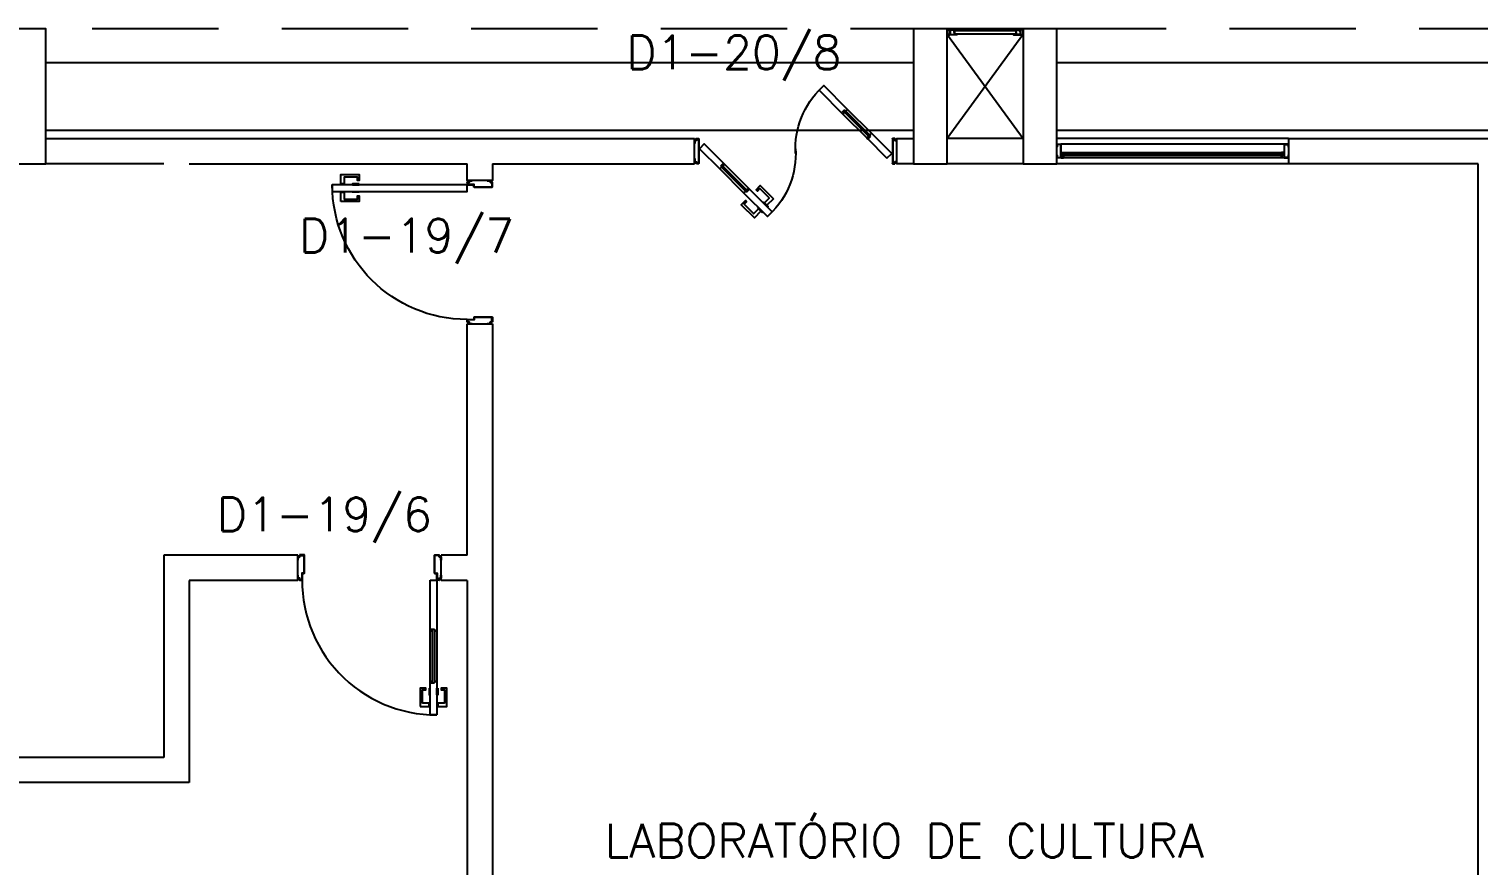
# Model space of a CAD drawing. Header units: millimetres. Extents: x 2801 to 3319, y 1187 to 1422.
# Drawn here: x 3064.27 to 3072.87, y 1256.11 to 1261.07 of the extents above; entities that cross this region are included whole.
import ezdxf

# ---------------------------------------------------------------- set-up
doc = ezdxf.new("R2010")
doc.units = ezdxf.units.MM
doc.linetypes.add('HIDDEN', pattern=[0.375, 0.25, -0.125])
for name, color, linetype in [('AR-ALV', 2, 'Continuous'), ('AR-ESQ', 1, 'Continuous'), ('AR-ESTC', 3, 'Continuous'), ('AR-PEITORIL', 1, 'Continuous'), ('AR-PORTA', 1, 'Continuous'), ('AR-PROJ', 1, 'HIDDEN'), ('AR-SHAFT', 1, 'Continuous'), ('DT-ESQ-BAGUETE-C', 2, 'Continuous'), ('DT-ESQ-BAGUETE-V', 1, 'Continuous'), ('DT-ESQ-CHAPA DOBRADA-V', 1, 'Continuous'), ('DT-ESQ-MARCO-V', 1, 'Continuous'), ('DT-ESQ-PERFIL CADEIRA-C', 2, 'Continuous'), ('DT-ESQ-PERFIL CADEIRA-V', 1, 'Continuous'), ('DT-ESQ-PERFIL U-C', 2, 'Continuous'), ('DT-ESQ-VENEZIANA-C', 2, 'Continuous'), ('DT-ESQ-VENEZIANA-V', 2, 'Continuous'), ('DT-ESQ-VIDRO-C', 2, 'Continuous'), ('ENDEREÇO', 2, 'Continuous'), ('maçaneta', 1, 'Continuous'), ('mov', 1, 'Continuous'), ('PM-PERFIL U-C', 2, 'Continuous'), ('PM-VIDRO', 1, 'Continuous'), ('pm1', 2, 'Continuous'), ('pm2', 2, 'Continuous'), ('TEXTO', 2, 'Continuous')]:
    doc.layers.add(name, color=color, linetype=linetype)
doc.styles.add('UNB-100', font='simplex.shx', dxfattribs={"height": 0.2})
doc.styles.add('UNB1-100', font='simplex.shx', dxfattribs={"height": 0.2})

# ---------------------------------------------------------------- blocks, each defined once
blk = doc.blocks.new('EF01-P')
at = {"layer": 'DT-ESQ-BAGUETE-C', "ltscale": 0.1}
for points in [[(0.0015, 0.035), (0.015, 0.035), (0.015, 0.0335), (0.0015, 0.0335), (0.0015, 0.005), (0.015, 0.005), (0.015, 0.0035), (0.0015, 0.0035, -0.414214), (0, 0.005), (0, 0.0335, -0.414214)], [(0.4485, 0.035), (0.435, 0.035), (0.435, 0.0335), (0.4485, 0.0335), (0.4485, 0.005), (0.435, 0.005), (0.435, 0.0035), (0.4485, 0.0035, 0.414214), (0.45, 0.005), (0.45, 0.0335, 0.414214)]]:
    blk.add_lwpolyline(points, format="xyb", close=True, dxfattribs=at)
at = {"layer": 'DT-ESQ-PERFIL CADEIRA-C', "color": 2, "ltscale": 0.1}
for points in [[(0.01, 0.0015), (0.01, 0.003), (0.0015, 0.003, 1), (0.0015, 0), (0.015, 0, 0.414214), (0.0165, 0.0015), (0.0165, 0.0335), (0.043, 0.0335)], [(0.407, 0.0065), (0.432, 0.0065), (0.432, 0.0165), (0.4335, 0.0165), (0.4335, 0.0065, -0.414214), (0.432, 0.005), (0.407, 0.005), (0.3935, 0.005, -1), (0.3935, 0.008), (0.407, 0.008), (0.407, 0.02), (0.407, 0.032), (0.3935, 0.032, -1), (0.3935, 0.035), (0.407, 0.035), (0.4335, 0.035, -0.414214), (0.435, 0.0335), (0.435, 0.0015), (0.4485, 0.0015)]]:
    blk.add_lwpolyline(points, format="xyb", dxfattribs=at)
at = {"layer": 'DT-ESQ-PERFIL CADEIRA-C', "ltscale": 0.1}
for points in [[(0.043, 0.0065), (0.018, 0.0065), (0.018, 0.0165), (0.0165, 0.0165), (0.0165, 0.0065, 0.414214), (0.018, 0.005), (0.043, 0.005), (0.0565, 0.005, 1), (0.0565, 0.008), (0.043, 0.008), (0.043, 0.02), (0.043, 0.032), (0.0565, 0.032, 1), (0.0565, 0.035), (0.043, 0.035), (0.0165, 0.035, 0.414214), (0.015, 0.0335), (0.015, 0.0015), (0.0015, 0.0015)], [(0.0415, 0.02), (0.0415, 0.032, -0.414214), (0.043, 0.0335), (0.0565, 0.0335)], [(0.0415, 0.02), (0.0415, 0.008, 0.414214), (0.043, 0.0065), (0.0565, 0.0065)], [(0.4085, 0.02), (0.4085, 0.032, 0.414214), (0.407, 0.0335), (0.3935, 0.0335)], [(0.4085, 0.02), (0.4085, 0.008, -0.414214), (0.407, 0.0065), (0.3935, 0.0065)], [(0.44, 0.0015), (0.44, 0.003), (0.4485, 0.003, -1), (0.4485, 0), (0.435, 0, -0.414214), (0.4335, 0.0015), (0.4335, 0.0335), (0.407, 0.0335)]]:
    blk.add_lwpolyline(points, format="xyb", dxfattribs=at)
at = {"layer": 'DT-ESQ-PERFIL CADEIRA-V', "ltscale": 0.1}
blk.add_line((0.015, 0), (0.435, 0), dxfattribs=at)
at = {"layer": 'DT-ESQ-VENEZIANA-C', "ltscale": 0.1}
for p, q in [((0.043, 0.0105), (0.407, 0.0105)), ((0.043, 0.009), (0.407, 0.009))]:
    blk.add_line(p, q, dxfattribs=at)
at = {"layer": 'DT-ESQ-VENEZIANA-V', "ltscale": 0.1}
blk.add_line((0.043, 0.031), (0.407, 0.031), dxfattribs=at)
blk = doc.blocks.new('EF06A-P')
at = {"layer": 'DT-ESQ-BAGUETE-C', "ltscale": 0.1}
for points in [[(0.039, -0.05), (0.0255, -0.05), (0.0255, -0.0485), (0.039, -0.0485), (0.039, -0.0365), (0.0255, -0.0365), (0.0255, -0.035), (0.039, -0.035, -0.414214), (0.0405, -0.0365), (0.0405, -0.0485, -0.414214)], [(1.336, -0.05), (1.3495, -0.05), (1.3495, -0.0485), (1.336, -0.0485), (1.336, -0.0365), (1.3495, -0.0365), (1.3495, -0.035), (1.336, -0.035, 0.414214), (1.3345, -0.0365), (1.3345, -0.0485, 0.414214)]]:
    blk.add_lwpolyline(points, format="xyb", close=True, dxfattribs=at)
at = {"layer": 'DT-ESQ-BAGUETE-V', "ltscale": 0.1}
blk.add_line((1.336, -0.05), (0.039, -0.05), dxfattribs=at)
at = {"layer": 'DT-ESQ-CHAPA DOBRADA-V', "ltscale": 0.1}
blk.add_line((1.335, -0.067), (0.04, -0.067), dxfattribs=at)
at = {"layer": 'DT-ESQ-MARCO-V', "ltscale": 0.1}
for p, q in [((0.0235, -0.035), (1.3515, -0.035)), ((0.0235, -0.115), (1.3515, -0.115))]:
    blk.add_line(p, q, dxfattribs=at)
at = {"layer": 'DT-ESQ-PERFIL U-C', "ltscale": 0.1}
for points in [[(0.025, -0.0655), (0.025, -0.0655, 0.414214), (0.0235, -0.067), (0.0235, -0.1135), (0.0015, -0.1135), (0.0015, -0.1), (0, -0.1), (0, -0.1135, 0.414214), (0.0015, -0.115), (0.0235, -0.115, 0.414214), (0.025, -0.1135), (0.025, -0.067), (0.04, -0.067, 1), (0.04, -0.064), (0.025, -0.064), (0.025, -0.0365, 0.414214), (0.0235, -0.035), (0.0015, -0.035, 0.414214), (0, -0.0365), (0, -0.05), (0.0015, -0.05), (0.0015, -0.0365), (0.0235, -0.0365), (0.0235, -0.064, 0.414214), (0.025, -0.0655), (0.04, -0.0655)], [(1.35, -0.0655), (1.35, -0.0655, -0.414214), (1.3515, -0.067), (1.3515, -0.1135), (1.3735, -0.1135), (1.3735, -0.1), (1.375, -0.1), (1.375, -0.1135, -0.414214), (1.3735, -0.115), (1.3515, -0.115, -0.414214), (1.35, -0.1135), (1.35, -0.067), (1.335, -0.067, -1), (1.335, -0.064), (1.35, -0.064), (1.35, -0.0365, -0.414214), (1.3515, -0.035), (1.3735, -0.035, -0.414214), (1.375, -0.0365), (1.375, -0.05), (1.3735, -0.05), (1.3735, -0.0365), (1.3515, -0.0365), (1.3515, -0.064, -0.414214), (1.35, -0.0655), (1.335, -0.0655)]]:
    blk.add_lwpolyline(points, format="xyb", dxfattribs=at)
at = {"layer": 'DT-ESQ-VIDRO-C', "ltscale": 0.1}
blk.add_lwpolyline([(0.027, -0.062), (0.027, -0.052), (1.348, -0.052), (1.348, -0.062)], close=True, dxfattribs=at)
blk = doc.blocks.new('PM3V')
at = {"layer": 'maçaneta'}
for points in [[(0.02, 0.9), (-0.035, 0.9), (-0.035, 0.79), (0, 0.79), (0, 0.8), (-0.02, 0.8), (-0.02, 0.8785, -0.414214), (-0.0185, 0.88), (0.02, 0.88)], [(0.125, 0.9), (0.07, 0.9), (0.07, 0.88), (0.1085, 0.88, -0.414214), (0.11, 0.8785), (0.11, 0.8), (0.09, 0.8), (0.09, 0.79), (0.125, 0.79)]]:
    blk.add_lwpolyline(points, format="xyb", close=True, dxfattribs=at)
for points in [[(0.02, 0.79), (0.02, 0.83), (0.025, 0.83), (0.025, 0.79)], [(0.07, 0.79), (0.07, 0.83), (0.065, 0.83), (0.065, 0.79)]]:
    blk.add_lwpolyline(points, close=True, dxfattribs=at)
at = {"layer": 'mov'}
blk.add_arc((0.025, 0.15), 0.8, 356.84716, 90, dxfattribs=at)
at = {"layer": 'PM-PERFIL U-C'}
for p, q in [((0, 0.12), (0, 0.1385)), ((0.002, 0.12), (0, 0.12)), ((0.0015, 0.14), (0.01, 0.14)), ((0.002, 0.138), (0.002, 0.12)), ((0.0105, 0.138), (0.002, 0.138)), ((0.01, 0.14), (0.01, 0.1485)), ((0.0115, 0.15), (0.0235, 0.15)), ((0.012, 0.148), (0.012, 0.1395)), ((0.023, 0.148), (0.012, 0.148)), ((0.023, 0.1085), (0.023, 0.148)), ((0.038, 0.107), (0.0245, 0.107)), ((0.025, 0.1485), (0.025, 0.109)), ((0.0385, 0.109), (0.025, 0.109)), ((0.038, 0.107), (0.038, 0.002)), ((0.04, 0.1075), (0.04, 0.0015)), ((0.81, 0.1075), (0.81, 0.0015)), ((0.8115, 0.109), (0.825, 0.109)), ((0.812, 0.107), (0.8255, 0.107)), ((0.812, 0.107), (0.812, 0.002)), ((0.825, 0.1485), (0.825, 0.109)), ((0.8385, 0.15), (0.8265, 0.15)), ((0.827, 0.148), (0.838, 0.148)), ((0.827, 0.1085), (0.827, 0.148)), ((0.838, 0.148), (0.838, 0.1395)), ((0.8395, 0.138), (0.848, 0.138)), ((0.84, 0.14), (0.84, 0.1485)), ((0.8485, 0.14), (0.84, 0.14)), ((0.848, 0.138), (0.848, 0.12)), ((0.848, 0.12), (0.85, 0.12)), ((0.85, 0.12), (0.85, 0.1385)), ((0, 0.03), (0.002, 0.03)), ((0, 0.0115), (0, 0.03)), ((0.01, 0.01), (0.0015, 0.01)), ((0.002, 0.03), (0.002, 0.012)), ((0.002, 0.012), (0.0105, 0.012)), ((0.01, 0.0015), (0.01, 0.01)), ((0.0385, 0), (0.0115, 0)), ((0.012, 0.0105), (0.012, 0.002)), ((0.012, 0.002), (0.038, 0.002)), ((0.8115, 0), (0.8385, 0)), ((0.838, 0.002), (0.812, 0.002)), ((0.838, 0.0105), (0.838, 0.002)), ((0.848, 0.012), (0.8395, 0.012)), ((0.84, 0.0015), (0.84, 0.01)), ((0.84, 0.01), (0.8485, 0.01)), ((0.85, 0.03), (0.848, 0.03)), ((0.848, 0.03), (0.848, 0.012)), ((0.85, 0.0115), (0.85, 0.03))]:
    blk.add_line(p, q, dxfattribs=at)
for centre, start, end in [((0.0015, 0.1385), 90, 180), ((0.0115, 0.1485), 90, 180), ((0.0105, 0.1395), 270, 0), ((0.0245, 0.1085), 180, 270), ((0.0235, 0.1485), 360, 90), ((0.0385, 0.1075), 0, 90), ((0.8115, 0.1075), 90, 180), ((0.8265, 0.1485), 90, 180), ((0.8255, 0.1085), 270, 0), ((0.8395, 0.1395), 180, 270), ((0.8385, 0.1485), 0, 90), ((0.8485, 0.1385), 0, 90), ((0.0015, 0.0115), 180, 270), ((0.0115, 0.0015), 180, 270), ((0.0105, 0.0105), 0, 90), ((0.0385, 0.0015), 269.93864, 0), ((0.8115, 0.0015), 180, 270.06136), ((0.8395, 0.0105), 90, 180), ((0.8385, 0.0015), 270, 0), ((0.8485, 0.0115), 270, 0)]:
    blk.add_arc(centre, 0.0015, start, end, dxfattribs=at)
at = {"layer": 'PM-VIDRO'}
for p, q in [((0.04, 0.45), (0.04, 0.75)), ((0.05, 0.75), (0.05, 0.45))]:
    blk.add_line(p, q, dxfattribs=at)
at = {"layer": 'pm1'}
for p, q in [((0.025, 0.95), (0.065, 0.95)), ((0.025, 0.75), (0.025, 0.95)), ((0.065, 0.95), (0.065, 0.76)), ((0.04, 0.75), (0.025, 0.75)), ((0.065, 0.76), (0.04, 0.76)), ((0.04, 0.75), (0.04, 0.76)), ((0.05, 0.76), (0.05, 0.75)), ((0.065, 0.75), (0.05, 0.75)), ((0.065, 0.76), (0.065, 0.75)), ((0.025, 0.15), (0.025, 0.45)), ((0.04, 0.45), (0.025, 0.45)), ((0.04, 0.44), (0.04, 0.45)), ((0.065, 0.44), (0.04, 0.44)), ((0.065, 0.45), (0.05, 0.45)), ((0.05, 0.45), (0.05, 0.44)), ((0.065, 0.45), (0.065, 0.44)), ((0.065, 0.44), (0.065, 0.15)), ((0.065, 0.15), (0.025, 0.15))]:
    blk.add_line(p, q, dxfattribs=at)
at = {"layer": 'pm2'}
for p, q in [((0.025, 0.45), (0.025, 0.75)), ((0.065, 0.75), (0.065, 0.45)), ((0.025, 0.15), (0.025, 0.109)), ((0.025, 0.109), (0.035, 0.109)), ((0.8252, 0.109), (0.8152, 0.109)), ((0.8152, 0), (0.8402, 0)), ((0.8402, 0.01), (0.8502, 0.01)), ((0.8402, 0), (0.8402, 0.01))]:
    blk.add_line(p, q, dxfattribs=at)
blk = doc.blocks.new('PM7B')
at = {"layer": 'maçaneta'}
for points in [[(0.7317, -0.2081), (0.7706, -0.247), (0.7848, -0.2329), (0.7576, -0.2056, -0.414214), (0.7576, -0.2035), (0.8131, -0.148), (0.8272, -0.1622), (0.8343, -0.1551), (0.8095, -0.1303)], [(0.806, -0.2824), (0.8449, -0.3213), (0.9227, -0.2435), (0.8979, -0.2187), (0.8908, -0.2258), (0.905, -0.2399), (0.8495, -0.2954, -0.414214), (0.8474, -0.2954), (0.8201, -0.2682)], [(0.8449, -0.3213), (0.806, -0.2824), (0.8201, -0.2682), (0.8474, -0.2954, 0.414214), (0.8495, -0.2954), (0.905, -0.2399), (0.8908, -0.2258), (0.8979, -0.2187), (0.9227, -0.2435)]]:
    blk.add_lwpolyline(points, format="xyb", close=True, dxfattribs=at)
for points in [[(0.7918, -0.2258), (0.7636, -0.2541), (0.7671, -0.2576), (0.7954, -0.2293)], [(0.7918, -0.2258), (0.7636, -0.2541), (0.7671, -0.2576), (0.7954, -0.2293)], [(0.8272, -0.2612), (0.7989, -0.2894), (0.7954, -0.2859), (0.8237, -0.2576)], [(0.8272, -0.2612), (0.7989, -0.2894), (0.7954, -0.2859), (0.8237, -0.2576)]]:
    blk.add_lwpolyline(points, close=True, dxfattribs=at)
at = {"layer": 'mov'}
for centre, start, end in [((0.0994, 0.0888), 356.80287, 46.39924), ((1.1006, 0.0612), 176.80287, 226.39924)]:
    blk.add_arc(centre, 0.5014, start, end, dxfattribs=at)
at = {"layer": 'PM-PERFIL U-C'}
for p, q in [((0, 0.12), (0, 0.1385)), ((0.002, 0.12), (0, 0.12)), ((0.0015, 0.14), (0.01, 0.14)), ((0.0105, 0.138), (0.002, 0.138)), ((0.002, 0.138), (0.002, 0.12)), ((0.01, 0.14), (0.01, 0.1485)), ((0.0115, 0.15), (0.0235, 0.15)), ((0.023, 0.148), (0.012, 0.148)), ((0.012, 0.148), (0.012, 0.1395)), ((0.023, 0.148), (0.023, 0.002)), ((0.025, 0.1485), (0.025, 0.0015)), ((1.175, 0.1485), (1.175, 0.0015)), ((1.1885, 0.15), (1.1765, 0.15)), ((1.177, 0.148), (1.188, 0.148)), ((1.177, 0.148), (1.177, 0.002)), ((1.188, 0.148), (1.188, 0.1395)), ((1.1895, 0.138), (1.198, 0.138)), ((1.19, 0.14), (1.19, 0.1485)), ((1.1985, 0.14), (1.19, 0.14)), ((1.198, 0.138), (1.198, 0.12)), ((1.198, 0.12), (1.2, 0.12)), ((1.2, 0.12), (1.2, 0.1385)), ((0, 0.0115), (0, 0.03)), ((0, 0.03), (0.002, 0.03)), ((0.01, 0.01), (0.0015, 0.01)), ((0.002, 0.03), (0.002, 0.012)), ((0.002, 0.012), (0.0105, 0.012)), ((0.01, 0.0015), (0.01, 0.01)), ((0.0235, 0), (0.0115, 0)), ((0.012, 0.0105), (0.012, 0.002)), ((0.012, 0.002), (0.023, 0.002)), ((1.1765, 0), (1.1885, 0)), ((1.188, 0.002), (1.177, 0.002)), ((1.188, 0.0105), (1.188, 0.002)), ((1.198, 0.012), (1.1895, 0.012)), ((1.19, 0.01), (1.1985, 0.01)), ((1.19, 0.0015), (1.19, 0.01)), ((1.198, 0.03), (1.198, 0.012)), ((1.2, 0.03), (1.198, 0.03)), ((1.2, 0.0115), (1.2, 0.03))]:
    blk.add_line(p, q, dxfattribs=at)
for centre, start, end in [((0.0015, 0.1385), 90, 180), ((0.0115, 0.1485), 90, 180), ((0.0105, 0.1395), 270, 0), ((0.0235, 0.1485), 0, 90), ((1.1765, 0.1485), 90, 180), ((1.1895, 0.1395), 180, 270), ((1.1885, 0.1485), 0, 90), ((1.1985, 0.1385), 0, 90), ((0.0015, 0.0115), 180, 270), ((0.0115, 0.0015), 180, 270), ((0.0105, 0.0105), 0, 90), ((0.0235, 0.0015), 269.93864, 0), ((1.1765, 0.0015), 180, 270.06136), ((1.1895, 0.0105), 90, 180), ((1.1885, 0.0015), 270, 0), ((1.1985, 0.0115), 270, 0)]:
    blk.add_arc(centre, 0.0015, start, end, dxfattribs=at)
at = {"layer": 'PM-VIDRO'}
for p, q in [((0.1607, 0.1707), (0.3021, 0.3122)), ((0.3092, 0.3051), (0.1677, 0.1637)), ((0.8908, -0.1551), (1.0323, -0.0137)), ((1.0393, -0.0207), (0.8979, -0.1622))]:
    blk.add_line(p, q, dxfattribs=at)
at = {"layer": 'pm1'}
for p, q in [((0.3021, 0.3122), (0.2915, 0.3228)), ((0.3021, 0.3122), (0.3092, 0.3192)), ((0.3268, 0.3016), (0.3092, 0.3192)), ((0.3162, 0.3122), (0.3092, 0.3051)), ((0.3198, 0.2945), (0.3092, 0.3051)), ((0.3268, 0.3016), (0.3198, 0.2945)), ((0.0296, 0.0609), (0.1501, 0.1813)), ((0.1501, 0.1813), (0.1607, 0.1707)), ((0.1783, 0.1531), (0.0579, 0.0326)), ((0.1536, 0.1637), (0.1607, 0.1707)), ((0.1713, 0.146), (0.1536, 0.1637)), ((0.1677, 0.1637), (0.1607, 0.1566)), ((0.1677, 0.1637), (0.1783, 0.1531)), ((0.1783, 0.1531), (0.1713, 0.146)), ((0.0579, 0.0326), (0.0296, 0.0609)), ((1.0217, -0.0031), (1.0287, 0.004)), ((1.0287, 0.004), (1.0464, -0.0137)), ((1.0323, -0.0137), (1.0393, -0.0066)), ((1.0464, -0.0137), (1.0393, -0.0207)), ((0.8732, -0.1516), (0.8802, -0.1445)), ((0.8732, -0.1516), (0.8908, -0.1692)), ((0.8802, -0.1445), (0.8908, -0.1551)), ((0.8838, -0.1622), (0.8908, -0.1551)), ((0.8979, -0.1622), (0.8908, -0.1692)), ((0.8979, -0.1622), (0.9085, -0.1728))]:
    blk.add_line(p, q, dxfattribs=at)
for points in [[(0.2915, 0.3228), (0.4329, 0.4642), (0.4612, 0.4359), (0.3198, 0.2945)], [(1.0323, -0.0137), (1.0217, -0.0031), (1.1421, 0.1174), (1.1704, 0.0891), (1.0499, -0.0313), (1.0393, -0.0207)], [(0.9085, -0.1728), (0.7671, -0.3142), (0.7388, -0.2859), (0.8732, -0.1516)]]:
    blk.add_lwpolyline(points, dxfattribs=at)
at = {"layer": 'pm2'}
for p, q in [((0.1501, 0.1813), (0.2915, 0.3228)), ((0.3198, 0.2945), (0.1783, 0.1531)), ((0.8802, -0.1445), (1.0217, -0.0031)), ((1.0499, -0.0313), (0.9085, -0.1728))]:
    blk.add_line(p, q, dxfattribs=at)
blk = doc.blocks.new('PM3')
at = {"layer": 'maçaneta'}
for points in [[(0.02, 0.825), (-0.035, 0.825), (-0.035, 0.715), (0, 0.715), (0, 0.725), (-0.02, 0.725), (-0.02, 0.8035, -0.414214), (-0.0185, 0.805), (0.02, 0.805)], [(0.125, 0.825), (0.07, 0.825), (0.07, 0.805), (0.1085, 0.805, -0.414214), (0.11, 0.8035), (0.11, 0.725), (0.09, 0.725), (0.09, 0.715), (0.125, 0.715)]]:
    blk.add_lwpolyline(points, format="xyb", close=True, dxfattribs=at)
for points in [[(0.02, 0.715), (0.02, 0.755), (0.025, 0.755), (0.025, 0.715)], [(0.07, 0.715), (0.07, 0.755), (0.065, 0.755), (0.065, 0.715)]]:
    blk.add_lwpolyline(points, close=True, dxfattribs=at)
at = {"layer": 'mov'}
blk.add_arc((0.025, 0.075), 0.8, 0, 90, dxfattribs=at)
at = {"layer": 'PM-PERFIL U-C'}
for p, q in [((0, 0.045), (0, 0.0635)), ((0.002, 0.045), (0, 0.045)), ((0.0015, 0.065), (0.01, 0.065)), ((0.002, 0.063), (0.002, 0.045)), ((0.0105, 0.063), (0.002, 0.063)), ((0.01, 0.065), (0.01, 0.0735)), ((0.0115, 0.075), (0.0235, 0.075)), ((0.012, 0.073), (0.012, 0.0645)), ((0.023, 0.073), (0.012, 0.073)), ((0.023, 0.0335), (0.023, 0.073)), ((0.038, 0.032), (0.0245, 0.032)), ((0.025, 0.0735), (0.025, 0.034)), ((0.0385, 0.034), (0.025, 0.034)), ((0.038, 0.032), (0.038, -0.073)), ((0.04, 0.0325), (0.04, -0.0735)), ((0.81, 0.0325), (0.81, -0.0735)), ((0.8115, 0.034), (0.825, 0.034)), ((0.812, 0.032), (0.8255, 0.032)), ((0.812, 0.032), (0.812, -0.073)), ((0.825, 0.0735), (0.825, 0.034)), ((0.8385, 0.075), (0.8265, 0.075)), ((0.827, 0.073), (0.838, 0.073)), ((0.827, 0.0335), (0.827, 0.073)), ((0.838, 0.073), (0.838, 0.0645)), ((0.8395, 0.063), (0.848, 0.063)), ((0.84, 0.065), (0.84, 0.0735)), ((0.8485, 0.065), (0.84, 0.065)), ((0.848, 0.063), (0.848, 0.045)), ((0.848, 0.045), (0.85, 0.045)), ((0.85, 0.045), (0.85, 0.0635)), ((0, -0.045), (0.002, -0.045)), ((0, -0.0635), (0, -0.045)), ((0.01, -0.065), (0.0015, -0.065)), ((0.002, -0.045), (0.002, -0.063)), ((0.002, -0.063), (0.0105, -0.063)), ((0.01, -0.0735), (0.01, -0.065)), ((0.0385, -0.075), (0.0115, -0.075)), ((0.012, -0.0645), (0.012, -0.073)), ((0.012, -0.073), (0.038, -0.073)), ((0.8115, -0.075), (0.8385, -0.075)), ((0.838, -0.073), (0.812, -0.073)), ((0.838, -0.0645), (0.838, -0.073)), ((0.848, -0.063), (0.8395, -0.063)), ((0.84, -0.0735), (0.84, -0.065)), ((0.84, -0.065), (0.8485, -0.065)), ((0.85, -0.045), (0.848, -0.045)), ((0.848, -0.045), (0.848, -0.063)), ((0.85, -0.0635), (0.85, -0.045))]:
    blk.add_line(p, q, dxfattribs=at)
for centre, start, end in [((0.0015, 0.0635), 90, 180), ((0.0115, 0.0735), 90, 180), ((0.0105, 0.0645), 270, 0), ((0.0245, 0.0335), 180, 270), ((0.0235, 0.0735), 360, 90), ((0.0385, 0.0325), 0, 90), ((0.8115, 0.0325), 90, 180), ((0.8265, 0.0735), 90, 180), ((0.8255, 0.0335), 270, 0), ((0.8395, 0.0645), 180, 270), ((0.8385, 0.0735), 0, 90), ((0.8485, 0.0635), 0, 90), ((0.0015, -0.0635), 180, 270), ((0.0115, -0.0735), 180, 270), ((0.0105, -0.0645), 0, 90), ((0.0385, -0.0735), 269.93864, 0), ((0.8115, -0.0735), 180, 270.06136), ((0.8395, -0.0645), 90, 180), ((0.8385, -0.0735), 270, 0), ((0.8485, -0.0635), 270, 0)]:
    blk.add_arc(centre, 0.0015, start, end, dxfattribs=at)
at = {"layer": 'pm1'}
blk.add_lwpolyline([(0.065, 0.875), (0.065, 0.075), (0.025, 0.075), (0.025, 0.875)], close=True, dxfattribs=at)

msp = doc.modelspace()

# ---------------------------------------------------------------- linework, layer by layer
at = {"layer": 'AR-ALV'}
for p, q in [((3064.3749, 1260.4248), (3068.2249, 1260.4248)), ((3068.2249, 1260.2748), (3068.2249, 1260.4248)), ((3070.1749, 1260.4248), (3069.7249, 1260.4248)), ((3071.7499, 1260.4248), (3075.5249, 1260.4248)), ((3071.7499, 1260.4248), (3071.7499, 1260.2748)), ((3065.0749, 1260.2748), (3064.3749, 1260.2748)), ((3065.2249, 1260.2748), (3066.8749, 1260.2748)), ((3067.0249, 1260.2748), (3068.2249, 1260.2748)), ((3070.1749, 1260.2748), (3069.7249, 1260.2748)), ((3072.8749, 1260.2748), (3071.7499, 1260.2748)), ((3072.8749, 1251.9498), (3072.8749, 1260.2748)), ((3066.8749, 1257.9498), (3066.8749, 1259.3248)), ((3066.8749, 1259.3248), (3067.0249, 1259.3248)), ((3067.0249, 1259.3248), (3067.0249, 1251.9498)), ((3065.8706, 1257.9498), (3065.0749, 1257.9498)), ((3065.0749, 1257.9498), (3065.0749, 1256.7498)), ((3065.8706, 1257.7998), (3065.8706, 1257.9498)), ((3066.8749, 1257.9498), (3066.7207, 1257.9498)), ((3065.8706, 1257.7998), (3065.2249, 1257.7998)), ((3065.2249, 1257.7998), (3065.2249, 1256.5998)), ((3065.2249, 1257.7998), (3065.2249, 1257.6998)), ((3066.8749, 1257.7998), (3066.7207, 1257.7998)), ((3066.8749, 1257.7998), (3066.8749, 1251.9498)), ((3065.0749, 1256.7498), (3061.0249, 1256.7498)), ((3065.2249, 1256.5998), (3061.0249, 1256.5998))]:
    msp.add_line(p, q, dxfattribs=at)
for points in [[(3069.5249, 1260.2748), (3069.4249, 1260.2748), (3069.4249, 1260.4248), (3069.5249, 1260.4248)], [(3067.0249, 1260.2748), (3067.0249, 1260.1748), (3066.8749, 1260.1748), (3066.8749, 1260.2748)]]:
    msp.add_lwpolyline(points, dxfattribs=at)
at = {"layer": 'AR-ESTC'}
for points in [[(3064.1749, 1260.2748), (3064.3749, 1260.2748), (3064.3749, 1261.0748), (3064.1749, 1261.0748)], [(3069.5249, 1260.2748), (3069.7249, 1260.2748), (3069.7249, 1261.0748), (3069.5249, 1261.0748)], [(3070.1749, 1260.2748), (3070.3749, 1260.2748), (3070.3749, 1261.0748), (3070.1749, 1261.0748)]]:
    msp.add_lwpolyline(points, close=True, dxfattribs=at)
at = {"layer": 'AR-PEITORIL'}
for p, q in [((3071.7499, 1260.4248), (3070.3749, 1260.4248)), ((3071.7499, 1260.2748), (3070.3749, 1260.2748))]:
    msp.add_line(p, q, dxfattribs=at)
at = {"layer": 'AR-PROJ', "ltscale": 3}
msp.add_line((3111.5249, 1261.0748), (3046.3749, 1261.0748), dxfattribs=at)
at = {"layer": 'AR-SHAFT'}
for p, q in [((3070.1734, 1261.0398), (3069.7249, 1260.4248)), ((3069.7264, 1261.0398), (3070.1749, 1260.4248)), ((3064.3749, 1260.8748), (3069.5249, 1260.8748)), ((3070.3749, 1260.8748), (3075.5249, 1260.8748)), ((3064.3749, 1260.4748), (3069.5249, 1260.4748)), ((3070.3749, 1260.4748), (3075.5249, 1260.4748))]:
    msp.add_line(p, q, dxfattribs=at)
at = {"layer": 'ENDEREÇO'}
msp.add_line((3066.7207, 1257.7998), (3066.7207, 1257.9498), dxfattribs=at)

# ---------------------------------------------------------------- block references
at = {"layer": 'AR-ESQ', "rotation": 180}
for name, p in [('EF01-P', (3070.1749, 1261.0748)), ('EF06A-P', (3071.7499, 1260.2748))]:
    msp.add_blockref(name, p, dxfattribs=at)
at = {"layer": 'AR-PORTA', "xscale": -1}
msp.add_blockref('PM7B', (3069.4249, 1260.2748), dxfattribs=at)
at = {"layer": 'AR-PORTA', "xscale": -1, "rotation": 90}
msp.add_blockref('PM3', (3066.9499, 1260.1748), dxfattribs=at)
at = {"layer": 'AR-PORTA', "rotation": 180}
msp.add_blockref('PM3V', (3066.7207, 1257.9513), dxfattribs=at)

# ---------------------------------------------------------------- texts
at = {"layer": 'ENDEREÇO', "style": 'UNB1-100'}
for s, p in [('D1-20/8', (3067.8199, 1260.8355)), ('D1-19/7', (3065.8774, 1259.7484)), ('D1-19/6', (3065.3895, 1258.0927))]:
    msp.add_text(s, height=0.2, dxfattribs=at).set_placement(p)
at = {"layer": 'TEXTO', "style": 'UNB-100'}
msp.add_text('LABORATÓRIO DE CULTURA', height=0.2, dxfattribs=at).set_placement((3067.692, 1256.1546))

doc.saveas('drawing.dxf')
